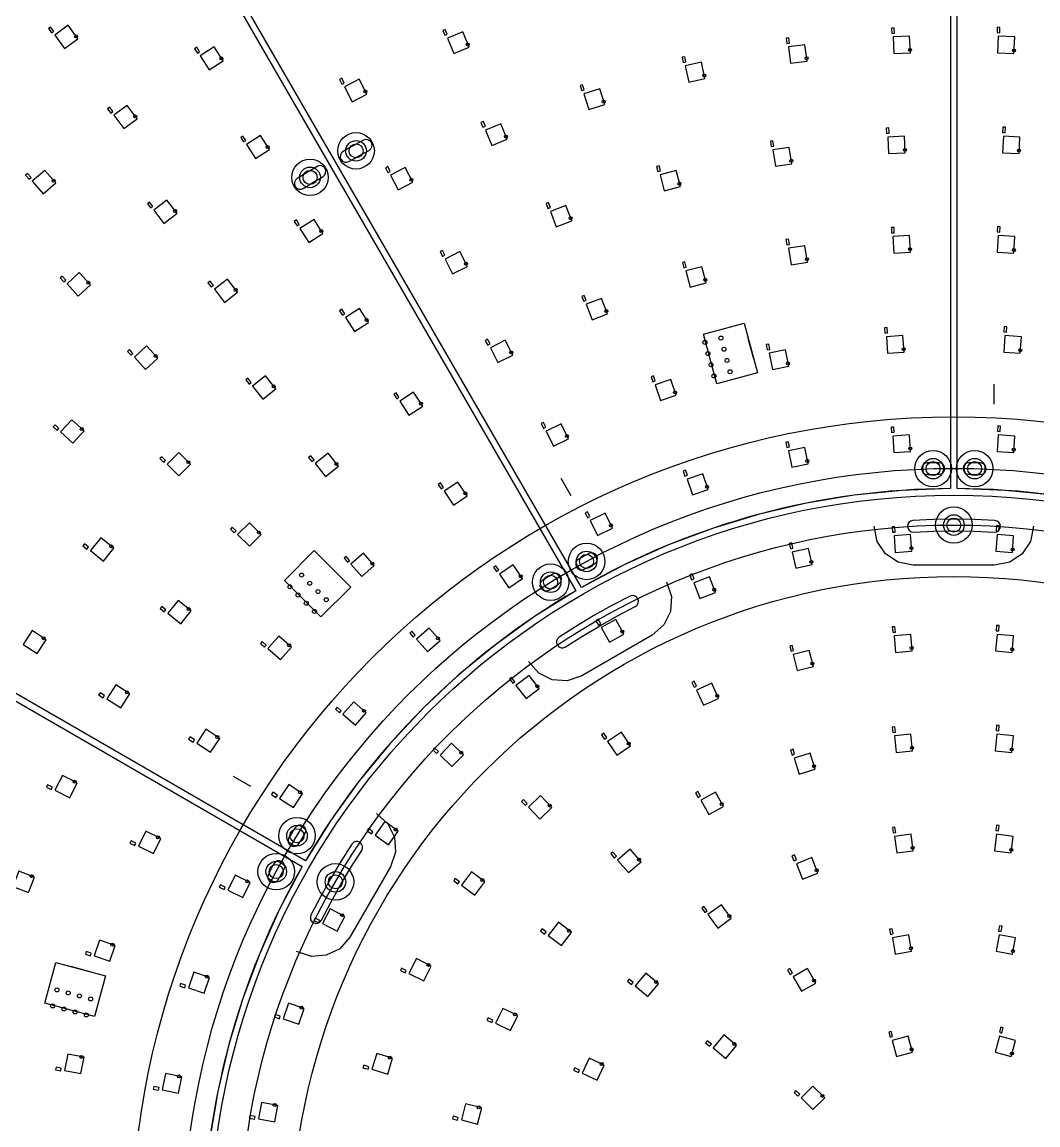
# Model space of a CAD drawing. Header units: millimetres. Extents: x -854 to 854, y -854 to 854.
# Drawn here: x -280.6 to 25.3, y 34.3 to 366.5 of the extents above; entities that cross this region are included whole.
import ezdxf

# ---------------------------------------------------------------- set-up
doc = ezdxf.new("R2010")
doc.units = ezdxf.units.MM
for name, color, linetype in [('CAP', 30, 'Continuous'), ('LED', 7, 'Continuous'), ('LED-GND', 7, 'Continuous'), ('MOUNT', 1, 'Continuous'), ('MOUNT-SYSTEM', 4, 'Continuous'), ('OUTLINE', 2, 'Continuous'), ('WAGO', 3, 'Continuous')]:
    doc.layers.add(name, color=color, linetype=linetype)

msp = doc.modelspace()

# ---------------------------------------------------------------- linework, layer by layer
at = {"layer": 'CAP'}
for points in [[(-271.01, 363.75), (-271.96, 365.04), (-272.6, 364.56), (-271.65, 363.27), (-271.01, 363.75)], [(-152.52, 362.85), (-153.13, 364.33), (-153.87, 364.03), (-153.26, 362.55), (-152.52, 362.85)], [(-17.91, 363.16), (-17.98, 364.76), (-18.78, 364.73), (-18.71, 363.13), (-17.91, 363.16)], [(13.81, 363.34), (13.88, 364.94), (13.08, 364.98), (13.01, 363.38), (13.81, 363.34)], [(-227.1, 357.58), (-227.96, 358.94), (-228.63, 358.51), (-227.78, 357.16), (-227.1, 357.58)], [(-49.49, 360.22), (-49.7, 361.81), (-50.49, 361.7), (-50.28, 360.12), (-49.49, 360.22)], [(-80.7, 354.54), (-81.05, 356.1), (-81.83, 355.93), (-81.48, 354.36), (-80.7, 354.54)], [(-183.56, 348.18), (-184.3, 349.6), (-185.01, 349.23), (-184.27, 347.81), (-183.56, 348.18)], [(-111.29, 346.16), (-111.77, 347.68), (-112.54, 347.44), (-112.05, 345.91), (-111.29, 346.16)], [(-253.19, 339.61), (-254.14, 340.9), (-254.79, 340.42), (-253.84, 339.14), (-253.19, 339.61)], [(-141.04, 335.14), (-141.65, 336.62), (-142.39, 336.31), (-141.78, 334.83), (-141.04, 335.14)], [(-19.51, 333.04), (-19.59, 334.63), (-20.39, 334.59), (-20.31, 332.99), (-19.51, 333.04)], [(15.41, 333.25), (15.5, 334.85), (14.7, 334.89), (14.61, 333.29), (15.41, 333.25)], [(-213.21, 330.86), (-214.07, 332.21), (-214.74, 331.78), (-213.88, 330.43), (-213.21, 330.86)], [(-54.21, 329.17), (-54.46, 330.75), (-55.25, 330.63), (-55, 329.05), (-54.21, 329.17)], [(-169.71, 321.57), (-170.45, 322.99), (-171.16, 322.62), (-170.42, 321.2), (-169.71, 321.57)], [(-88.32, 321.7), (-88.74, 323.25), (-89.51, 323.04), (-89.09, 321.5), (-88.32, 321.7)], [(-277.86, 319.74), (-278.91, 320.95), (-279.51, 320.43), (-278.47, 319.22), (-277.86, 319.74)], [(-241.23, 311.02), (-242.21, 312.29), (-242.84, 311.8), (-241.87, 310.53), (-241.23, 311.02)], [(-121.47, 310.71), (-122.04, 312.2), (-122.79, 311.91), (-122.21, 310.42), (-121.47, 310.71)], [(-197.09, 305.56), (-197.95, 306.91), (-198.63, 306.48), (-197.77, 305.13), (-197.09, 305.56)], [(-17.94, 303.08), (-18.02, 304.67), (-18.82, 304.63), (-18.74, 303.03), (-17.94, 303.08)], [(13.84, 303.29), (13.93, 304.89), (13.13, 304.93), (13.04, 303.33), (13.84, 303.29)], [(-49.52, 299.54), (-49.77, 301.12), (-50.56, 301), (-50.31, 299.42), (-49.52, 299.54)], [(-153.28, 296.31), (-154, 297.73), (-154.72, 297.37), (-153.99, 295.95), (-153.28, 296.31)], [(-80.56, 292.72), (-80.97, 294.27), (-81.74, 294.06), (-81.33, 292.52), (-80.56, 292.72)], [(-267.42, 288.81), (-268.5, 289.99), (-269.09, 289.45), (-268.01, 288.27), (-267.42, 288.81)], [(-222.97, 287.22), (-223.95, 288.48), (-224.58, 288), (-223.61, 286.73), (-222.97, 287.22)], [(-110.71, 282.7), (-111.29, 284.19), (-112.03, 283.91), (-111.46, 282.41), (-110.71, 282.7)], [(-183.41, 278.66), (-184.28, 280.01), (-184.95, 279.57), (-184.08, 278.23), (-183.41, 278.66)], [(-19.94, 272.88), (-20.04, 274.48), (-20.84, 274.42), (-20.74, 272.83), (-19.94, 272.88)], [(15.85, 273.15), (15.95, 274.74), (15.16, 274.8), (15.05, 273.2), (15.85, 273.15)], [(-139.66, 269.58), (-140.38, 271), (-141.1, 270.64), (-140.37, 269.22), (-139.66, 269.58)], [(-55.39, 267.94), (-55.7, 269.51), (-56.48, 269.36), (-56.17, 267.79), (-55.39, 267.94)], [(-247.16, 266.69), (-248.24, 267.87), (-248.83, 267.33), (-247.75, 266.15), (-247.16, 266.69)], [(-211.53, 257.97), (-212.54, 259.21), (-213.16, 258.71), (-212.16, 257.46), (-211.53, 257.97)], [(-89.89, 258.42), (-90.4, 259.94), (-91.16, 259.68), (-90.64, 258.16), (-89.89, 258.42)], [(-167.07, 253.5), (-167.94, 254.85), (-168.61, 254.41), (-167.74, 253.07), (-167.07, 253.5)], [(-122.85, 244.48), (-123.56, 245.91), (-124.27, 245.56), (-123.57, 244.12), (-122.85, 244.48)], [(-269.46, 244.13), (-270.64, 245.21), (-271.18, 244.62), (-270, 243.54), (-269.46, 244.13)], [(-17.98, 242.94), (-18.08, 244.54), (-18.88, 244.49), (-18.78, 242.89), (-17.98, 242.94)], [(13.89, 243.21), (13.99, 244.81), (13.19, 244.86), (13.09, 243.26), (13.89, 243.21)], [(-49.53, 238.52), (-49.85, 240.09), (-50.63, 239.93), (-50.32, 238.36), (-49.53, 238.52)], [(-237.34, 234.44), (-238.47, 235.57), (-239.04, 235.01), (-237.91, 233.88), (-237.34, 234.44)], [(-192.65, 234.65), (-193.66, 235.89), (-194.28, 235.39), (-193.28, 234.15), (-192.65, 234.65)], [(-80.24, 230.01), (-80.76, 231.53), (-81.52, 231.27), (-81, 229.76), (-80.24, 230.01)], [(-153.71, 226.35), (-154.6, 227.68), (-155.26, 227.24), (-154.37, 225.91), (-153.71, 226.35)], [(-109.58, 217.57), (-110.29, 219.01), (-111.01, 218.65), (-110.3, 217.22), (-109.58, 217.57)], [(-216.13, 213.23), (-217.26, 214.36), (-217.82, 213.79), (-216.69, 212.66), (-216.13, 213.23)], [(-17.64, 212.88), (-17.75, 214.48), (-18.55, 214.42), (-18.43, 212.82), (-17.64, 212.88)], [(13.55, 213.18), (13.66, 214.78), (12.87, 214.83), (12.75, 213.24), (13.55, 213.18)], [(-260.55, 208.35), (-261.79, 209.36), (-262.29, 208.73), (-261.05, 207.73), (-260.55, 208.35)], [(-48.44, 208.04), (-48.79, 209.61), (-49.57, 209.43), (-49.22, 207.87), (-48.44, 208.04)], [(-181.94, 204.35), (-182.99, 205.55), (-183.59, 205.03), (-182.54, 203.82), (-181.94, 204.35)], [(-137.04, 201.41), (-137.93, 202.74), (-138.6, 202.29), (-137.71, 200.96), (-137.04, 201.41)], [(-78.22, 198.77), (-78.79, 200.27), (-79.54, 199.98), (-78.97, 198.49), (-78.22, 198.77)], [(-237.23, 189.47), (-238.48, 190.48), (-238.98, 189.85), (-237.74, 188.85), (-237.23, 189.47)], [(-106.33, 185.27), (-107.11, 186.66), (-107.81, 186.27), (-107.02, 184.87), (-106.33, 185.27)], [(-162.16, 181.8), (-163.21, 183), (-163.81, 182.47), (-162.76, 181.27), (-162.16, 181.8)], [(-17.61, 182.76), (-17.75, 184.36), (-18.55, 184.29), (-18.41, 182.7), (-17.61, 182.76)], [(13.53, 183.11), (13.66, 184.71), (12.87, 184.77), (12.73, 183.18), (13.53, 183.11)], [(-207.06, 178.86), (-208.26, 179.91), (-208.79, 179.31), (-207.58, 178.25), (-207.06, 178.86)], [(-48.25, 177.16), (-48.65, 178.71), (-49.42, 178.51), (-49.02, 176.96), (-48.25, 177.16)], [(-132.17, 167.81), (-133.15, 169.08), (-133.78, 168.59), (-132.8, 167.32), (-132.17, 167.81)], [(-77.49, 166.46), (-78.15, 167.92), (-78.88, 167.59), (-78.22, 166.13), (-77.49, 166.46)], [(-255.74, 163.63), (-257.08, 164.5), (-257.51, 163.83), (-256.17, 162.96), (-255.74, 163.63)], [(-184.5, 159.08), (-185.7, 160.13), (-186.23, 159.53), (-185.03, 158.47), (-184.5, 159.08)], [(-17.58, 152.6), (-17.74, 154.2), (-18.54, 154.12), (-18.37, 152.52), (-17.58, 152.6)], [(13.5, 153.02), (13.66, 154.61), (12.87, 154.69), (12.7, 153.1), (13.5, 153.02)], [(-228.63, 150.3), (-229.96, 151.19), (-230.4, 150.52), (-229.07, 149.63), (-228.63, 150.3)], [(-104.51, 150.97), (-105.41, 152.29), (-106.07, 151.84), (-105.17, 150.52), (-104.51, 150.97)], [(-155.19, 146.78), (-156.35, 147.89), (-156.9, 147.31), (-155.75, 146.2), (-155.19, 146.78)], [(-47.94, 145.94), (-48.42, 147.47), (-49.18, 147.23), (-48.7, 145.7), (-47.94, 145.94)], [(-271.44, 136.01), (-272.87, 136.73), (-273.23, 136.02), (-271.8, 135.29), (-271.44, 136.01)], [(-203.68, 133.63), (-205.02, 134.52), (-205.46, 133.86), (-204.13, 132.97), (-203.68, 133.63)], [(-76.33, 133.3), (-77.11, 134.7), (-77.81, 134.32), (-77.03, 132.92), (-76.33, 133.3)], [(-128.52, 131.13), (-129.63, 132.29), (-130.2, 131.73), (-129.1, 130.58), (-128.52, 131.13)], [(-174.91, 122.62), (-176.21, 123.55), (-176.68, 122.9), (-175.38, 121.97), (-174.91, 122.62)], [(-17.52, 122.37), (-17.73, 123.96), (-18.52, 123.86), (-18.32, 122.27), (-17.52, 122.37)], [(13.46, 122.88), (13.66, 124.47), (12.86, 124.57), (12.66, 122.98), (13.46, 122.88)], [(-246.29, 119.17), (-247.73, 119.88), (-248.08, 119.16), (-246.64, 118.45), (-246.29, 119.17)], [(-101.61, 115.21), (-102.65, 116.42), (-103.26, 115.9), (-102.21, 114.69), (-101.61, 115.21)], [(-47.41, 114.17), (-48, 115.65), (-48.74, 115.36), (-48.15, 113.87), (-47.41, 114.17)], [(-219.38, 105.9), (-220.82, 106.61), (-221.17, 105.89), (-219.74, 105.19), (-219.38, 105.9)], [(-148.83, 107.53), (-150.12, 108.48), (-150.59, 107.83), (-149.31, 106.88), (-148.83, 107.53)], [(-74.31, 98.79), (-75.25, 100.08), (-75.9, 99.61), (-74.96, 98.32), (-74.31, 98.79)], [(-190.9, 95.84), (-192.32, 96.58), (-192.69, 95.86), (-191.27, 95.13), (-190.9, 95.84)], [(-122.72, 92.4), (-123.98, 93.38), (-124.47, 92.75), (-123.21, 91.77), (-122.72, 92.4)], [(-18.27, 91.82), (-18.55, 93.4), (-19.34, 93.26), (-19.06, 91.68), (-18.27, 91.82)], [(14.23, 92.53), (14.51, 94.11), (13.72, 94.25), (13.45, 92.67), (14.23, 92.53)], [(-259.74, 86), (-261.25, 86.52), (-261.51, 85.76), (-260, 85.25), (-259.74, 86)], [(-164.86, 80.83), (-166.29, 81.55), (-166.65, 80.83), (-165.22, 80.11), (-164.86, 80.83)], [(-48.58, 80.03), (-49.38, 81.42), (-50.07, 81.02), (-49.27, 79.63), (-48.58, 80.03)], [(-231.33, 76.36), (-232.85, 76.88), (-233.1, 76.12), (-231.59, 75.6), (-231.33, 76.36)], [(-96.54, 77.21), (-97.77, 78.23), (-98.28, 77.61), (-97.05, 76.59), (-96.54, 77.21)], [(-202.82, 67.03), (-204.34, 67.54), (-204.59, 66.79), (-203.08, 66.27), (-202.82, 67.03)], [(-138.81, 65.8), (-140.24, 66.51), (-140.59, 65.79), (-139.16, 65.09), (-138.81, 65.8)], [(14.48, 61.96), (14.89, 63.51), (14.12, 63.72), (13.71, 62.17), (14.48, 61.96)], [(-18.44, 60.9), (-18.86, 62.45), (-19.63, 62.24), (-19.21, 60.7), (-18.44, 60.9)], [(-73.02, 58.59), (-74.25, 59.62), (-74.76, 59.01), (-73.53, 57.98), (-73.02, 58.59)], [(-268.74, 51.37), (-270.31, 51.68), (-270.47, 50.89), (-268.9, 50.58), (-268.74, 51.37)], [(-176.15, 51.8), (-177.68, 52.27), (-177.92, 51.51), (-176.39, 51.04), (-176.15, 51.8)], [(-112.71, 50.77), (-114.16, 51.45), (-114.5, 50.73), (-113.05, 50.05), (-112.71, 50.77)], [(-239.32, 45.51), (-240.89, 45.83), (-241.04, 45.04), (-239.48, 44.73), (-239.32, 45.51)], [(-46.42, 43.52), (-47.55, 44.65), (-48.12, 44.09), (-46.99, 42.96), (-46.42, 43.52)], [(-210.42, 36.78), (-211.99, 37.07), (-212.14, 36.29), (-210.56, 35.99), (-210.42, 36.78)], [(-149.21, 36.52), (-150.76, 36.92), (-150.96, 36.14), (-149.41, 35.74), (-149.21, 36.52)]]:
    msp.add_lwpolyline(points, dxfattribs=at)
at = {"layer": 'LED'}
for points in [[(-267.75, 358.57), (-263.72, 361.54), (-266.69, 365.57), (-270.72, 362.6), (-267.75, 358.57)], [(-150.6, 357.05), (-145.98, 358.96), (-147.89, 363.58), (-152.51, 361.67), (-150.6, 357.05)], [(-18.09, 357.05), (-13.1, 357.27), (-13.31, 362.26), (-18.31, 362.05), (-18.09, 357.05)], [(13.1, 357.27), (18.09, 357.05), (18.31, 362.05), (13.31, 362.26), (13.1, 357.27)], [(-224.24, 352.18), (-220.01, 354.84), (-222.67, 359.07), (-226.9, 356.41), (-224.24, 352.18)], [(-49.14, 354.12), (-44.18, 354.77), (-44.84, 359.73), (-49.79, 359.07), (-49.14, 354.12)], [(-79.82, 348.48), (-74.94, 349.57), (-76.02, 354.45), (-80.9, 353.37), (-79.82, 348.48)], [(-181.15, 342.56), (-176.71, 344.87), (-179.02, 349.31), (-183.45, 347), (-181.15, 342.56)], [(-109.89, 340.2), (-105.12, 341.71), (-106.62, 346.47), (-111.39, 344.97), (-109.89, 340.2)], [(-249.93, 334.44), (-245.91, 337.4), (-248.88, 341.43), (-252.9, 338.46), (-249.93, 334.44)], [(-139.12, 329.33), (-134.5, 331.24), (-136.41, 335.86), (-141.03, 333.95), (-139.12, 329.33)], [(-210.31, 325.47), (-206.1, 328.16), (-208.78, 332.37), (-213, 329.69), (-210.31, 325.47)], [(-19.64, 326.92), (-14.64, 327.18), (-14.91, 332.18), (-19.9, 331.91), (-19.64, 326.92)], [(14.64, 327.18), (19.64, 326.92), (19.9, 331.91), (14.91, 332.18), (14.64, 327.18)], [(-53.7, 323.08), (-48.76, 323.86), (-49.55, 328.8), (-54.48, 328.02), (-53.7, 323.08)], [(-167.29, 315.95), (-162.86, 318.26), (-165.17, 322.7), (-169.6, 320.39), (-167.29, 315.95)], [(-274.22, 314.82), (-270.44, 318.08), (-273.7, 321.87), (-277.49, 318.61), (-274.22, 314.82)], [(-87.18, 315.69), (-82.35, 316.99), (-83.64, 321.82), (-88.47, 320.52), (-87.18, 315.69)], [(-237.88, 305.9), (-233.91, 308.95), (-236.96, 312.91), (-240.92, 309.87), (-237.88, 305.9)], [(-119.7, 304.85), (-115.03, 306.64), (-116.82, 311.31), (-121.49, 309.52), (-119.7, 304.85)], [(-194.19, 300.17), (-189.98, 302.86), (-192.66, 307.07), (-196.88, 304.39), (-194.19, 300.17)], [(-49.01, 293.45), (-44.07, 294.23), (-44.85, 299.17), (-49.79, 298.38), (-49.01, 293.45)], [(-18.07, 296.96), (-13.07, 297.22), (-13.34, 302.22), (-18.33, 301.95), (-18.07, 296.96)], [(13.07, 297.22), (18.07, 296.96), (18.33, 301.95), (13.34, 302.22), (13.07, 297.22)], [(-150.91, 290.67), (-146.45, 292.94), (-148.72, 297.39), (-153.18, 295.12), (-150.91, 290.67)], [(-79.41, 286.72), (-74.58, 288.01), (-75.88, 292.84), (-80.71, 291.55), (-79.41, 286.72)], [(-263.63, 284.01), (-259.95, 287.38), (-263.33, 291.07), (-267.01, 287.69), (-263.63, 284.01)], [(-219.62, 282.1), (-215.65, 285.15), (-218.69, 289.11), (-222.66, 286.07), (-219.62, 282.1)], [(-108.95, 276.84), (-104.28, 278.64), (-106.07, 283.3), (-110.74, 281.51), (-108.95, 276.84)], [(-180.47, 273.3), (-176.27, 276.03), (-179, 280.22), (-183.19, 277.5), (-180.47, 273.3)], [(-137.29, 263.94), (-132.83, 266.21), (-135.1, 270.66), (-139.56, 268.39), (-137.29, 263.94)], [(-19.99, 266.76), (-15, 267.09), (-15.33, 272.08), (-20.32, 271.75), (-19.99, 266.76)], [(15, 267.09), (19.99, 266.76), (20.32, 271.75), (15.33, 272.08), (15, 267.09)], [(-243.37, 261.89), (-239.68, 265.27), (-243.06, 268.95), (-246.74, 265.57), (-243.37, 261.89)], [(-54.64, 261.87), (-49.73, 262.85), (-50.71, 267.75), (-55.61, 266.78), (-54.64, 261.87)], [(-208.05, 252.94), (-204.16, 256.09), (-207.31, 259.97), (-211.19, 256.83), (-208.05, 252.94)], [(-88.35, 252.5), (-83.62, 254.11), (-85.22, 258.84), (-89.96, 257.23), (-88.35, 252.5)], [(-164.13, 248.14), (-159.93, 250.87), (-162.66, 255.06), (-166.85, 252.34), (-164.13, 248.14)], [(-265.27, 239.68), (-261.89, 243.37), (-265.57, 246.74), (-268.95, 243.06), (-265.27, 239.68)], [(-120.55, 238.81), (-116.07, 241.02), (-118.28, 245.5), (-122.77, 243.29), (-120.55, 238.81)], [(-18.03, 236.83), (-13.04, 237.16), (-13.37, 242.14), (-18.35, 241.82), (-18.03, 236.83)], [(13.04, 237.16), (18.03, 236.83), (18.35, 241.82), (13.37, 242.14), (13.04, 237.16)], [(-233.35, 229.81), (-229.81, 233.35), (-233.35, 236.88), (-236.88, 233.35), (-233.35, 229.81)], [(-189.17, 229.63), (-185.28, 232.77), (-188.43, 236.66), (-192.31, 233.51), (-189.17, 229.63)], [(-48.79, 232.45), (-43.88, 233.42), (-44.86, 238.33), (-49.76, 237.35), (-48.79, 232.45)], [(-78.71, 224.09), (-73.97, 225.7), (-75.58, 230.43), (-80.32, 228.83), (-78.71, 224.09)], [(-150.69, 221.03), (-146.54, 223.81), (-149.31, 227.96), (-153.47, 225.19), (-150.69, 221.03)], [(-107.29, 211.9), (-102.8, 214.11), (-105.01, 218.6), (-109.5, 216.39), (-107.29, 211.9)], [(-212.13, 208.6), (-208.6, 212.13), (-212.13, 215.67), (-215.67, 212.13), (-212.13, 208.6)], [(-256.09, 204.16), (-252.94, 208.05), (-256.83, 211.19), (-259.97, 207.31), (-256.09, 204.16)], [(-17.64, 206.76), (-12.65, 207.13), (-13.02, 212.12), (-18, 211.75), (-17.64, 206.76)], [(12.65, 207.13), (17.64, 206.76), (18, 211.75), (13.02, 212.12), (12.65, 207.13)], [(-178.25, 199.47), (-174.5, 202.77), (-177.79, 206.52), (-181.55, 203.23), (-178.25, 199.47)], [(-47.56, 201.99), (-42.68, 203.08), (-43.76, 207.96), (-48.64, 206.87), (-47.56, 201.99)], [(-134.03, 196.09), (-129.87, 198.86), (-132.65, 203.02), (-136.8, 200.24), (-134.03, 196.09)], [(-76.46, 192.92), (-71.79, 194.7), (-73.58, 199.37), (-78.25, 197.59), (-76.46, 192.92)], [(-232.77, 185.28), (-229.63, 189.17), (-233.51, 192.31), (-236.66, 188.43), (-232.77, 185.28)], [(-103.73, 179.73), (-99.37, 182.17), (-101.82, 186.53), (-106.18, 184.09), (-103.73, 179.73)], [(-276.03, 176.27), (-273.3, 180.47), (-277.5, 183.19), (-280.22, 179), (-276.03, 176.27)], [(-158.47, 176.91), (-154.72, 180.21), (-158.01, 183.97), (-161.77, 180.67), (-158.47, 176.91)], [(-202.77, 174.5), (-199.47, 178.25), (-203.23, 181.55), (-206.52, 177.79), (-202.77, 174.5)], [(-17.54, 176.65), (-12.56, 177.07), (-12.99, 182.05), (-17.97, 181.63), (-17.54, 176.65)], [(12.56, 177.07), (17.54, 176.65), (17.97, 181.63), (12.99, 182.05), (12.56, 177.07)], [(-47.15, 171.14), (-42.31, 172.4), (-43.57, 177.24), (-48.41, 175.98), (-47.15, 171.14)], [(-128.8, 162.71), (-124.84, 165.76), (-127.9, 169.72), (-131.85, 166.67), (-128.8, 162.71)], [(-250.87, 159.93), (-248.14, 164.13), (-252.34, 166.85), (-255.06, 162.66), (-250.87, 159.93)], [(-75.39, 160.71), (-70.83, 162.77), (-72.89, 167.33), (-77.45, 165.27), (-75.39, 160.71)], [(-180.21, 154.72), (-176.91, 158.47), (-180.67, 161.77), (-183.97, 158.01), (-180.21, 154.72)], [(-223.81, 146.54), (-221.03, 150.69), (-225.19, 153.47), (-227.96, 149.31), (-223.81, 146.54)], [(-101.47, 145.66), (-97.32, 148.46), (-100.12, 152.6), (-104.27, 149.8), (-101.47, 145.66)], [(-17.41, 146.49), (-12.44, 147), (-12.94, 151.97), (-17.92, 151.46), (-17.41, 146.49)], [(12.44, 147), (17.41, 146.49), (17.92, 151.46), (12.94, 151.97), (12.44, 147)], [(-151.12, 142.22), (-147.64, 145.82), (-151.24, 149.29), (-154.71, 145.69), (-151.12, 142.22)], [(-46.54, 139.99), (-41.77, 141.48), (-43.27, 146.25), (-48.04, 144.76), (-46.54, 139.99)], [(-266.21, 132.83), (-263.94, 137.29), (-268.39, 139.56), (-270.66, 135.1), (-266.21, 132.83)], [(-198.86, 129.87), (-196.09, 134.03), (-200.24, 136.8), (-203.02, 132.65), (-198.86, 129.87)], [(-124.62, 126.42), (-121.01, 129.88), (-124.47, 133.49), (-128.08, 130.03), (-124.62, 126.42)], [(-73.77, 127.75), (-69.4, 130.18), (-71.82, 134.55), (-76.19, 132.12), (-73.77, 127.75)], [(-170.21, 118.7), (-167.3, 122.77), (-171.37, 125.68), (-174.28, 121.61), (-170.21, 118.7)], [(-241.02, 116.07), (-238.81, 120.55), (-243.29, 122.77), (-245.5, 118.28), (-241.02, 116.07)], [(-17.21, 116.26), (-12.25, 116.89), (-12.87, 121.85), (-17.83, 121.22), (-17.21, 116.26)], [(12.25, 116.89), (17.21, 116.26), (17.83, 121.22), (12.87, 121.85), (12.25, 116.89)], [(-97.97, 110.29), (-94.18, 113.55), (-97.44, 117.34), (-101.23, 114.08), (-97.97, 110.29)], [(-45.58, 108.33), (-40.93, 110.17), (-42.77, 114.82), (-47.42, 112.98), (-45.58, 108.33)], [(-278.64, 104.28), (-276.84, 108.95), (-281.51, 110.74), (-283.3, 106.07), (-278.64, 104.28)], [(-144.2, 103.54), (-141.22, 107.56), (-145.24, 110.53), (-148.22, 106.51), (-144.2, 103.54)], [(-214.11, 102.8), (-211.9, 107.29), (-216.39, 109.5), (-218.6, 105.01), (-214.11, 102.8)], [(-71.09, 93.59), (-67.04, 96.53), (-69.98, 100.57), (-74.03, 97.64), (-71.09, 93.59)], [(-185.68, 92.65), (-183.4, 97.1), (-187.84, 99.39), (-190.13, 94.94), (-185.68, 92.65)], [(-118.17, 88.31), (-115.11, 92.26), (-119.06, 95.32), (-122.12, 91.37), (-118.17, 88.31)], [(-254.11, 83.62), (-252.5, 88.35), (-257.23, 89.96), (-258.84, 85.22), (-254.11, 83.62)], [(-17.66, 85.74), (-12.73, 86.6), (-13.6, 91.53), (-18.52, 90.66), (-17.66, 85.74)], [(12.73, 86.6), (17.66, 85.74), (18.52, 90.66), (13.6, 91.53), (12.73, 86.6)], [(-159.62, 77.68), (-157.37, 82.14), (-161.83, 84.39), (-164.08, 79.93), (-159.62, 77.68)], [(-225.7, 73.97), (-224.09, 78.71), (-228.83, 80.32), (-230.43, 75.58), (-225.7, 73.97)], [(-92.13, 72.97), (-88.94, 76.82), (-92.79, 80.01), (-95.98, 76.16), (-92.13, 72.97)], [(-45.92, 74.53), (-41.58, 77.03), (-44.08, 81.36), (-48.42, 78.86), (-45.92, 74.53)], [(-197.19, 64.63), (-195.58, 69.36), (-200.31, 70.98), (-201.93, 66.25), (-197.19, 64.63)], [(-133.53, 62.71), (-131.33, 67.2), (-135.81, 69.4), (-138.02, 64.92), (-133.53, 62.71)], [(-68.64, 54.33), (-65.42, 58.16), (-69.25, 61.37), (-72.47, 57.54), (-68.64, 54.33)], [(-17.3, 54.89), (-12.47, 56.19), (-13.76, 61.02), (-18.59, 59.72), (-17.3, 54.89)], [(12.47, 56.19), (17.3, 54.89), (18.59, 59.72), (13.76, 61.02), (12.47, 56.19)], [(-262.85, 49.73), (-261.87, 54.64), (-266.78, 55.61), (-267.75, 50.71), (-262.85, 49.73)], [(-170.45, 49.59), (-168.99, 54.37), (-173.77, 55.83), (-175.23, 51.05), (-170.45, 49.59)], [(-107.38, 47.77), (-105.25, 52.29), (-109.78, 54.42), (-111.91, 49.9), (-107.38, 47.77)], [(-233.42, 43.88), (-232.45, 48.79), (-237.35, 49.76), (-238.33, 44.86), (-233.42, 43.88)], [(-42.43, 38.89), (-38.89, 42.43), (-42.43, 45.96), (-45.96, 42.43), (-42.43, 38.89)], [(-204.5, 35.23), (-203.59, 40.15), (-208.51, 41.06), (-209.42, 36.14), (-204.5, 35.23)], [(-143.42, 34.55), (-142.16, 39.39), (-147.01, 40.64), (-148.26, 35.8), (-143.42, 34.55)]]:
    msp.add_lwpolyline(points, dxfattribs=at)
at = {"layer": 'LED-GND'}
for centre in [(-264.3, 362.24), (-146.37, 359.77), (-220.53, 355.57), (-44.35, 355.65), (-13.19, 358.17), (18.08, 357.95), (-75.18, 350.43), (-177.17, 345.65), (-105.44, 342.55), (-246.48, 338.1), (-134.89, 332.06), (-206.62, 328.89), (-14.74, 328.08), (19.63, 327.82), (-48.95, 324.74), (-271.06, 318.73), (-163.32, 319.04), (-82.63, 317.84), (-234.5, 309.63), (-115.4, 307.47), (-190.5, 303.59), (-13.17, 298.12), (18.06, 297.86), (-146.91, 293.72), (-44.26, 295.11), (-74.87, 288.87), (-260.59, 288.01), (-216.24, 285.83), (-104.65, 279.46), (-176.8, 276.75), (-240.33, 265.9), (-133.29, 266.99), (-15.11, 267.99), (20, 267.67), (-49.96, 263.72), (-204.76, 256.76), (-83.95, 254.94), (-160.47, 251.59), (-262.59, 243.94), (-116.51, 241.8), (-13.15, 238.05), (18.04, 237.73), (-230.48, 233.95), (-185.89, 233.44), (-44.11, 234.3), (-74.31, 226.54), (-147.08, 224.53), (-209.27, 212.73), (-103.24, 214.9), (-253.67, 208.57), (-12.77, 208.02), (17.66, 207.67), (-175.13, 203.41), (-42.92, 203.95), (-130.41, 199.58), (-72.16, 195.52), (-230.36, 189.69), (-99.86, 182.93), (-274.09, 180.91), (-155.35, 180.85), (-200.18, 178.81), (-12.69, 177.97), (17.57, 177.55), (-42.58, 173.26), (-125.43, 166.45), (-248.92, 164.58), (-71.25, 163.57), (-177.62, 159.03), (-221.81, 151.15), (-97.87, 149.18), (-148.33, 146.41), (-12.58, 147.89), (17.45, 147.39), (-42.09, 142.33), (-264.76, 137.65), (-196.86, 134.49), (-121.67, 130.49), (-69.88, 130.94), (-168.06, 123.25), (-239.64, 120.91), (-12.41, 117.77), (17.27, 117.16), (-94.8, 114.2), (-277.7, 109.22), (-41.31, 110.99), (-212.73, 107.64), (-141.98, 108.05), (-184.22, 97.47), (-67.61, 97.23), (-115.85, 92.77), (-253.37, 88.59), (-12.94, 87.48), (17.76, 86.63), (-158.2, 82.5), (-224.96, 78.95), (-89.67, 77.36), (-42.08, 77.78), (-196.45, 69.61), (-132.16, 67.55), (-66.14, 58.7), (-12.75, 57.04), (-262.76, 54.77), (-169.86, 54.58), (17.48, 55.78), (-106.09, 52.63), (-233.34, 48.91), (-39.56, 43.03), (-204.49, 40.26), (-143.05, 39.57)]:
    msp.add_circle(centre, 0.45, dxfattribs=at)
at = {"layer": 'MOUNT'}
for centre, radius in [((-179.99, 327.75), 5.5), ((-179.99, 327.75), 3.1), ((-179.99, 327.75), 2.11), ((-193.85, 319.75), 5.5), ((-193.85, 319.75), 3.1), ((-193.85, 319.75), 2.11), ((-6.25, 232), 5.5), ((6.25, 232), 5.5), ((-6.25, 232), 3.1), ((-6.25, 232), 2.11), ((6.25, 232), 3.1), ((6.25, 232), 2.11), ((0, 215), 5.5), ((0, 215), 3.1), ((0, 215), 2.11), ((-110.59, 204.04), 5.5), ((-110.59, 204.04), 3.1), ((-110.59, 204.04), 2.11), ((-121.41, 197.79), 5.5), ((-121.41, 197.79), 3.1), ((-121.41, 197.79), 2.11), ((-197.79, 121.41), 5.5), ((-197.79, 121.41), 3.1), ((-197.79, 121.41), 2.11), ((-204.04, 110.59), 5.5), ((-204.04, 110.59), 3.1), ((-186.2, 107.5), 5.5), ((-204.04, 110.59), 2.11), ((-186.2, 107.5), 3.1), ((-186.2, 107.5), 2.11)]:
    msp.add_circle(centre, radius, dxfattribs=at)
at = {"layer": 'MOUNT-SYSTEM'}
for p, q in [((-1, 674), (-1, 226)), ((1, 226), (1, 674)), ((-337.86, 583.2), (-113.86, 195.22)), ((-112.13, 196.22), (-336.13, 584.2)), ((-584.2, 336.14), (-196.22, 112.13)), ((-195.22, 113.87), (-583.2, 337.87)), ((12.1, 251.46), (12.1, 257.46)), ((-115.24, 223.82), (-118.24, 229.01)), ((12.25, 202.9), (-12.24, 202.9)), ((-90.84, 181.84), (-112.05, 169.6)), ((-211.71, 136.21), (-216.91, 139.21)), ((-169.59, 112.06), (-181.83, 90.85))]:
    msp.add_line(p, q, dxfattribs=at)
for points in [[(-177.74, 330.97), (-179.29, 330.13), (-180.83, 329.29), (-182.37, 328.44), (-183.9, 327.58)], [(-176.08, 327.89), (-175.55, 328.33), (-175.24, 328.92), (-175.17, 329.59), (-175.37, 330.25), (-175.81, 330.79), (-176.41, 331.1), (-177.08, 331.17), (-177.74, 330.97), (-177.74, 330.97), (-177.74, 330.97), (-177.74, 330.97), (-177.74, 330.97)], [(-183.9, 327.58), (-184.43, 327.13), (-184.73, 326.53), (-184.79, 325.86), (-184.57, 325.2), (-184.12, 324.67), (-183.52, 324.37), (-182.85, 324.32), (-182.19, 324.53)], [(-182.19, 324.53), (-180.67, 325.38), (-179.15, 326.22), (-177.62, 327.06), (-176.08, 327.89)], [(-191.74, 323.06), (-193.25, 322.16), (-194.75, 321.25), (-196.25, 320.34), (-197.75, 319.42)], [(-189.95, 320.05), (-189.43, 320.52), (-189.15, 321.12), (-189.11, 321.79), (-189.34, 322.45), (-189.8, 322.97), (-190.41, 323.25), (-191.08, 323.29), (-191.74, 323.06), (-191.74, 323.06), (-191.74, 323.06), (-191.74, 323.06), (-191.74, 323.06)], [(-197.75, 319.42), (-198.26, 318.94), (-198.53, 318.33), (-198.56, 317.66), (-198.32, 317.01), (-197.84, 316.5), (-197.23, 316.22), (-196.56, 316.2), (-195.91, 316.44)], [(-195.91, 316.44), (-194.42, 317.35), (-192.94, 318.26), (-191.45, 319.16), (-189.95, 320.05)], [(-8.06, 233.7), (-8.73, 233.54), (-9.27, 233.14), (-9.63, 232.57), (-9.74, 231.89), (-9.58, 231.21), (-9.19, 230.67), (-8.62, 230.31), (-7.93, 230.2)], [(-8.06, 233.7), (-8.73, 233.54), (-9.27, 233.14), (-9.63, 232.57), (-9.74, 231.89), (-9.58, 231.21), (-9.19, 230.67), (-8.62, 230.31), (-7.93, 230.2)], [(-8.06, 233.7), (-8.73, 233.54), (-9.27, 233.14), (-9.63, 232.57), (-9.74, 231.89), (-9.58, 231.21), (-9.19, 230.67), (-8.62, 230.31), (-7.93, 230.2)], [(-8.06, 233.7), (-8.73, 233.54), (-9.27, 233.14), (-9.63, 232.57), (-9.74, 231.89), (-9.58, 231.21), (-9.19, 230.67), (-8.62, 230.31), (-7.93, 230.2)], [(-4.53, 233.79), (-5.41, 233.77), (-6.29, 233.75), (-7.17, 233.73), (-8.06, 233.7)], [(-4.53, 233.79), (-5.41, 233.77), (-6.29, 233.75), (-7.17, 233.73), (-8.06, 233.7)], [(-4.53, 233.79), (-5.41, 233.77), (-6.29, 233.75), (-7.17, 233.73), (-8.06, 233.7)], [(-4.53, 233.79), (-5.41, 233.77), (-6.29, 233.75), (-7.17, 233.73), (-8.06, 233.7)], [(-4.46, 230.29), (-3.78, 230.44), (-3.23, 230.83), (-2.87, 231.39), (-2.75, 232.08), (-2.9, 232.75), (-3.28, 233.3), (-3.85, 233.67), (-4.53, 233.79)], [(-4.46, 230.29), (-3.78, 230.44), (-3.23, 230.83), (-2.87, 231.39), (-2.75, 232.08), (-2.9, 232.75), (-3.28, 233.3), (-3.85, 233.67), (-4.53, 233.79)], [(-4.46, 230.29), (-3.78, 230.44), (-3.23, 230.83), (-2.87, 231.39), (-2.75, 232.08), (-2.9, 232.75), (-3.28, 233.3), (-3.85, 233.67), (-4.53, 233.79)], [(-4.46, 230.29), (-3.78, 230.44), (-3.23, 230.83), (-2.87, 231.39), (-2.75, 232.08), (-2.9, 232.75), (-3.28, 233.3), (-3.85, 233.67), (-4.53, 233.79)], [(4.54, 233.79), (3.85, 233.67), (3.29, 233.3), (2.91, 232.75), (2.76, 232.08), (2.88, 231.39), (3.24, 230.83), (3.79, 230.44), (4.47, 230.29)], [(4.54, 233.79), (3.85, 233.67), (3.29, 233.3), (2.91, 232.75), (2.76, 232.08), (2.88, 231.39), (3.24, 230.83), (3.79, 230.44), (4.47, 230.29)], [(4.54, 233.79), (3.85, 233.67), (3.29, 233.3), (2.91, 232.75), (2.76, 232.08), (2.88, 231.39), (3.24, 230.83), (3.79, 230.44), (4.47, 230.29)], [(4.54, 233.79), (3.85, 233.67), (3.29, 233.3), (2.91, 232.75), (2.76, 232.08), (2.88, 231.39), (3.24, 230.83), (3.79, 230.44), (4.47, 230.29)], [(8.06, 233.7), (7.18, 233.73), (6.3, 233.75), (5.42, 233.77), (4.54, 233.79)], [(8.06, 233.7), (7.18, 233.73), (6.3, 233.75), (5.42, 233.77), (4.54, 233.79)], [(8.06, 233.7), (7.18, 233.73), (6.3, 233.75), (5.42, 233.77), (4.54, 233.79)], [(8.06, 233.7), (7.18, 233.73), (6.3, 233.75), (5.42, 233.77), (4.54, 233.79)], [(7.94, 230.2), (8.63, 230.31), (9.2, 230.67), (9.59, 231.21), (9.75, 231.89), (9.64, 232.57), (9.28, 233.14), (8.74, 233.54), (8.06, 233.7)], [(7.94, 230.2), (8.63, 230.31), (9.2, 230.67), (9.59, 231.21), (9.75, 231.89), (9.64, 232.57), (9.28, 233.14), (8.74, 233.54), (8.06, 233.7)], [(7.94, 230.2), (8.63, 230.31), (9.2, 230.67), (9.59, 231.21), (9.75, 231.89), (9.64, 232.57), (9.28, 233.14), (8.74, 233.54), (8.06, 233.7)], [(7.94, 230.2), (8.63, 230.31), (9.2, 230.67), (9.59, 231.21), (9.75, 231.89), (9.64, 232.57), (9.28, 233.14), (8.74, 233.54), (8.06, 233.7)], [(-7.93, 230.2), (-7.07, 230.23), (-6.2, 230.25), (-5.33, 230.27), (-4.46, 230.29)], [(-7.93, 230.2), (-7.07, 230.23), (-6.2, 230.25), (-5.33, 230.27), (-4.46, 230.29)], [(-7.93, 230.2), (-7.07, 230.23), (-6.2, 230.25), (-5.33, 230.27), (-4.46, 230.29)], [(-7.93, 230.2), (-7.07, 230.23), (-6.2, 230.25), (-5.33, 230.27), (-4.46, 230.29)], [(4.47, 230.29), (5.34, 230.27), (6.21, 230.25), (7.08, 230.23), (7.94, 230.2)], [(4.47, 230.29), (5.34, 230.27), (6.21, 230.25), (7.08, 230.23), (7.94, 230.2)], [(4.47, 230.29), (5.34, 230.27), (6.21, 230.25), (7.08, 230.23), (7.94, 230.2)], [(4.47, 230.29), (5.34, 230.27), (6.21, 230.25), (7.08, 230.23), (7.94, 230.2)], [(-1, 226), (-15.58, 225.46), (-30.05, 223.99), (-44.37, 221.6), (-58.49, 218.3), (-72.37, 214.1), (-85.96, 209.01), (-99.23, 203.05), (-112.13, 196.22)], [(112.14, 196.22), (99.24, 203.05), (85.97, 209.01), (72.38, 214.1), (58.5, 218.3), (44.38, 221.6), (30.06, 223.99), (15.59, 225.46), (1, 226)], [(-12.34, 216.4), (-13.01, 216.22), (-13.54, 215.82), (-13.89, 215.24), (-13.99, 214.55), (-13.81, 213.88), (-13.4, 213.35), (-12.83, 213), (-12.14, 212.91)], [(-12.34, 216.4), (-13.01, 216.22), (-13.54, 215.82), (-13.89, 215.24), (-13.99, 214.55), (-13.81, 213.88), (-13.4, 213.35), (-12.83, 213), (-12.14, 212.91)], [(-12.34, 216.4), (-13.01, 216.22), (-13.54, 215.82), (-13.89, 215.24), (-13.99, 214.55), (-13.81, 213.88), (-13.4, 213.35), (-12.83, 213), (-12.14, 212.91)], [(12.35, 216.4), (6.18, 216.66), (0, 216.75), (-6.17, 216.66), (-12.34, 216.4)], [(12.35, 216.4), (6.18, 216.66), (0, 216.75), (-6.17, 216.66), (-12.34, 216.4)], [(12.35, 216.4), (6.18, 216.66), (0, 216.75), (-6.17, 216.66), (-12.34, 216.4)], [(12.15, 212.91), (12.84, 213), (13.41, 213.35), (13.82, 213.88), (13.99, 214.55), (13.9, 215.24), (13.55, 215.82), (13.02, 216.22), (12.35, 216.4)], [(12.15, 212.91), (12.84, 213), (13.41, 213.35), (13.82, 213.88), (13.99, 214.55), (13.9, 215.24), (13.55, 215.82), (13.02, 216.22), (12.35, 216.4)], [(12.15, 212.91), (12.84, 213), (13.41, 213.35), (13.82, 213.88), (13.99, 214.55), (13.9, 215.24), (13.55, 215.82), (13.02, 216.22), (12.35, 216.4)], [(-12.24, 202.9), (-16.81, 203.83), (-20.55, 206.34), (-23.07, 210.08), (-23.99, 214.65)], [(-12.14, 212.91), (-6.07, 213.17), (0, 213.25), (6.08, 213.17), (12.15, 212.91)], [(-12.14, 212.91), (-6.07, 213.17), (0, 213.25), (6.08, 213.17), (12.15, 212.91)], [(-12.14, 212.91), (-6.07, 213.17), (0, 213.25), (6.08, 213.17), (12.15, 212.91)], [(24, 214.65), (23.07, 210.08), (20.56, 206.34), (16.82, 203.83), (12.25, 202.9)], [(-109.86, 206.42), (-110.64, 206), (-111.42, 205.58), (-112.19, 205.16), (-112.96, 204.74)], [(-109.86, 206.42), (-110.64, 206), (-111.42, 205.58), (-112.19, 205.16), (-112.96, 204.74)], [(-109.86, 206.42), (-110.64, 206), (-111.42, 205.58), (-112.19, 205.16), (-112.96, 204.74)], [(-108.22, 203.33), (-107.68, 203.77), (-107.37, 204.36), (-107.3, 205.03), (-107.5, 205.69), (-107.94, 206.23), (-108.53, 206.55), (-109.2, 206.62), (-109.86, 206.42)], [(-108.22, 203.33), (-107.68, 203.77), (-107.37, 204.36), (-107.3, 205.03), (-107.5, 205.69), (-107.94, 206.23), (-108.53, 206.55), (-109.2, 206.62), (-109.86, 206.42)], [(-108.22, 203.33), (-107.68, 203.77), (-107.37, 204.36), (-107.3, 205.03), (-107.5, 205.69), (-107.94, 206.23), (-108.53, 206.55), (-109.2, 206.62), (-109.86, 206.42)], [(-112.96, 204.74), (-113.49, 204.29), (-113.8, 203.69), (-113.86, 203.02), (-113.65, 202.36), (-113.2, 201.83), (-112.6, 201.52), (-111.94, 201.46), (-111.27, 201.67)], [(-112.96, 204.74), (-113.49, 204.29), (-113.8, 203.69), (-113.86, 203.02), (-113.65, 202.36), (-113.2, 201.83), (-112.6, 201.52), (-111.94, 201.46), (-111.27, 201.67)], [(-112.96, 204.74), (-113.49, 204.29), (-113.8, 203.69), (-113.86, 203.02), (-113.65, 202.36), (-113.2, 201.83), (-112.6, 201.52), (-111.94, 201.46), (-111.27, 201.67)], [(-111.27, 201.67), (-110.51, 202.09), (-109.75, 202.51), (-108.98, 202.92), (-108.22, 203.33)], [(-111.27, 201.67), (-110.51, 202.09), (-109.75, 202.51), (-108.98, 202.92), (-108.22, 203.33)], [(-111.27, 201.67), (-110.51, 202.09), (-109.75, 202.51), (-108.98, 202.92), (-108.22, 203.33)], [(-120.82, 200.2), (-121.57, 199.75), (-122.32, 199.29), (-123.07, 198.82), (-123.82, 198.36)], [(-120.82, 200.2), (-121.57, 199.75), (-122.32, 199.29), (-123.07, 198.82), (-123.82, 198.36)], [(-120.82, 200.2), (-121.57, 199.75), (-122.32, 199.29), (-123.07, 198.82), (-123.82, 198.36)], [(-119.01, 197.21), (-118.5, 197.68), (-118.21, 198.28), (-118.18, 198.95), (-118.42, 199.61), (-118.88, 200.12), (-119.49, 200.4), (-120.16, 200.44), (-120.82, 200.2)], [(-119.01, 197.21), (-118.5, 197.68), (-118.21, 198.28), (-118.18, 198.95), (-118.42, 199.61), (-118.88, 200.12), (-119.49, 200.4), (-120.16, 200.44), (-120.82, 200.2)], [(-119.01, 197.21), (-118.5, 197.68), (-118.21, 198.28), (-118.18, 198.95), (-118.42, 199.61), (-118.88, 200.12), (-119.49, 200.4), (-120.16, 200.44), (-120.82, 200.2)], [(-123.82, 198.36), (-124.33, 197.88), (-124.6, 197.27), (-124.62, 196.6), (-124.38, 195.95), (-123.9, 195.44), (-123.29, 195.17), (-122.62, 195.15), (-121.97, 195.39)], [(-123.82, 198.36), (-124.33, 197.88), (-124.6, 197.27), (-124.62, 196.6), (-124.38, 195.95), (-123.9, 195.44), (-123.29, 195.17), (-122.62, 195.15), (-121.97, 195.39)], [(-123.82, 198.36), (-124.33, 197.88), (-124.6, 197.27), (-124.62, 196.6), (-124.38, 195.95), (-123.9, 195.44), (-123.29, 195.17), (-122.62, 195.15), (-121.97, 195.39)], [(-121.97, 195.39), (-121.23, 195.85), (-120.49, 196.3), (-119.75, 196.76), (-119.01, 197.21)], [(-121.97, 195.39), (-121.23, 195.85), (-120.49, 196.3), (-119.75, 196.76), (-119.01, 197.21)], [(-121.97, 195.39), (-121.23, 195.85), (-120.49, 196.3), (-119.75, 196.76), (-119.01, 197.21)], [(-86.54, 197.89), (-85.06, 193.47), (-85.37, 188.98), (-87.34, 184.93), (-90.84, 181.84)], [(-113.86, 195.22), (-126.22, 187.47), (-138.02, 178.96), (-149.22, 169.73), (-159.8, 159.81), (-169.72, 149.23), (-178.95, 138.03), (-187.46, 126.23), (-195.22, 113.87)], [(-97.51, 193.58), (-102.98, 190.72), (-108.37, 187.71), (-113.67, 184.55), (-118.88, 181.24)], [(-97.51, 193.58), (-102.98, 190.72), (-108.37, 187.71), (-113.67, 184.55), (-118.88, 181.24)], [(-97.51, 193.58), (-102.98, 190.72), (-108.37, 187.71), (-113.67, 184.55), (-118.88, 181.24)], [(-95.93, 190.45), (-95.38, 190.88), (-95.06, 191.47), (-94.97, 192.13), (-95.16, 192.8), (-95.58, 193.35), (-96.17, 193.68), (-96.84, 193.76), (-97.51, 193.58)], [(-95.93, 190.45), (-95.38, 190.88), (-95.06, 191.47), (-94.97, 192.13), (-95.16, 192.8), (-95.58, 193.35), (-96.17, 193.68), (-96.84, 193.76), (-97.51, 193.58)], [(-95.93, 190.45), (-95.38, 190.88), (-95.06, 191.47), (-94.97, 192.13), (-95.16, 192.8), (-95.58, 193.35), (-96.17, 193.68), (-96.84, 193.76), (-97.51, 193.58)], [(-116.96, 178.31), (-111.84, 181.57), (-106.62, 184.68), (-101.32, 187.64), (-95.93, 190.45)], [(-116.96, 178.31), (-111.84, 181.57), (-106.62, 184.68), (-101.32, 187.64), (-95.93, 190.45)], [(-116.96, 178.31), (-111.84, 181.57), (-106.62, 184.68), (-101.32, 187.64), (-95.93, 190.45)], [(-118.88, 181.24), (-119.38, 180.75), (-119.64, 180.13), (-119.65, 179.46), (-119.39, 178.81), (-118.9, 178.32), (-118.28, 178.06), (-117.61, 178.05), (-116.96, 178.31)], [(-118.88, 181.24), (-119.38, 180.75), (-119.64, 180.13), (-119.65, 179.46), (-119.39, 178.81), (-118.9, 178.32), (-118.28, 178.06), (-117.61, 178.05), (-116.96, 178.31)], [(-118.88, 181.24), (-119.38, 180.75), (-119.64, 180.13), (-119.65, 179.46), (-119.39, 178.81), (-118.9, 178.32), (-118.28, 178.06), (-117.61, 178.05), (-116.96, 178.31)], [(-112.05, 169.6), (-116.47, 168.11), (-120.97, 168.42), (-125.01, 170.4), (-128.1, 173.9)], [(-173.89, 128.11), (-170.39, 125.02), (-168.42, 120.97), (-168.1, 116.48), (-169.59, 112.06)], [(-198.35, 123.83), (-198.82, 123.08), (-199.28, 122.33), (-199.74, 121.58), (-200.2, 120.82)], [(-198.35, 123.83), (-198.82, 123.08), (-199.28, 122.33), (-199.74, 121.58), (-200.2, 120.82)], [(-198.35, 123.83), (-198.82, 123.08), (-199.28, 122.33), (-199.74, 121.58), (-200.2, 120.82)], [(-195.38, 121.98), (-195.14, 122.63), (-195.16, 123.3), (-195.44, 123.91), (-195.94, 124.39), (-196.59, 124.63), (-197.26, 124.61), (-197.87, 124.33), (-198.35, 123.83)], [(-195.38, 121.98), (-195.14, 122.63), (-195.16, 123.3), (-195.44, 123.91), (-195.94, 124.39), (-196.59, 124.63), (-197.26, 124.61), (-197.87, 124.33), (-198.35, 123.83)], [(-195.38, 121.98), (-195.14, 122.63), (-195.16, 123.3), (-195.44, 123.91), (-195.94, 124.39), (-196.59, 124.63), (-197.26, 124.61), (-197.87, 124.33), (-198.35, 123.83)], [(-200.2, 120.82), (-200.43, 120.17), (-200.4, 119.5), (-200.11, 118.89), (-199.6, 118.42), (-198.95, 118.19), (-198.28, 118.22), (-197.67, 118.5), (-197.2, 119.02)], [(-200.2, 120.82), (-200.43, 120.17), (-200.4, 119.5), (-200.11, 118.89), (-199.6, 118.42), (-198.95, 118.19), (-198.28, 118.22), (-197.67, 118.5), (-197.2, 119.02)], [(-200.2, 120.82), (-200.43, 120.17), (-200.4, 119.5), (-200.11, 118.89), (-199.6, 118.42), (-198.95, 118.19), (-198.28, 118.22), (-197.67, 118.5), (-197.2, 119.02)], [(-197.2, 119.02), (-196.75, 119.76), (-196.3, 120.5), (-195.84, 121.24), (-195.38, 121.98)], [(-197.2, 119.02), (-196.75, 119.76), (-196.3, 120.5), (-195.84, 121.24), (-195.38, 121.98)], [(-197.2, 119.02), (-196.75, 119.76), (-196.3, 120.5), (-195.84, 121.24), (-195.38, 121.98)], [(-178.3, 116.97), (-178.05, 117.62), (-178.05, 118.29), (-178.31, 118.9), (-178.81, 119.39), (-179.45, 119.65), (-180.12, 119.64), (-180.74, 119.38), (-181.23, 118.89)], [(-178.3, 116.97), (-178.05, 117.62), (-178.05, 118.29), (-178.31, 118.9), (-178.81, 119.39), (-179.45, 119.65), (-180.12, 119.64), (-180.74, 119.38), (-181.23, 118.89)], [(-178.3, 116.97), (-178.05, 117.62), (-178.05, 118.29), (-178.31, 118.9), (-178.81, 119.39), (-179.45, 119.65), (-180.12, 119.64), (-180.74, 119.38), (-181.23, 118.89)], [(-181.23, 118.89), (-184.54, 113.68), (-187.71, 108.38), (-190.72, 102.99), (-193.57, 97.51)], [(-181.23, 118.89), (-184.54, 113.68), (-187.71, 108.38), (-190.72, 102.99), (-193.57, 97.51)], [(-181.23, 118.89), (-184.54, 113.68), (-187.71, 108.38), (-190.72, 102.99), (-193.57, 97.51)], [(-190.45, 95.94), (-187.64, 101.32), (-184.68, 106.63), (-181.56, 111.84), (-178.3, 116.97)], [(-190.45, 95.94), (-187.64, 101.32), (-184.68, 106.63), (-181.56, 111.84), (-178.3, 116.97)], [(-190.45, 95.94), (-187.64, 101.32), (-184.68, 106.63), (-181.56, 111.84), (-178.3, 116.97)], [(-201.67, 111.28), (-201.46, 111.94), (-201.52, 112.61), (-201.82, 113.21), (-202.35, 113.66), (-203.02, 113.87), (-203.68, 113.81), (-204.28, 113.5), (-204.73, 112.97)], [(-201.67, 111.28), (-201.46, 111.94), (-201.52, 112.61), (-201.82, 113.21), (-202.35, 113.66), (-203.02, 113.87), (-203.68, 113.81), (-204.28, 113.5), (-204.73, 112.97)], [(-201.67, 111.28), (-201.46, 111.94), (-201.52, 112.61), (-201.82, 113.21), (-202.35, 113.66), (-203.02, 113.87), (-203.68, 113.81), (-204.28, 113.5), (-204.73, 112.97)], [(-196.22, 112.13), (-203.04, 99.24), (-209.01, 85.97), (-214.09, 72.38), (-218.29, 58.49), (-221.6, 44.37), (-223.99, 30.06), (-225.46, 15.58), (-225.99, 1)], [(-206.41, 109.87), (-206.61, 109.2), (-206.54, 108.54), (-206.23, 107.94), (-205.69, 107.5), (-205.02, 107.3), (-204.36, 107.37), (-203.76, 107.69), (-203.32, 108.23)], [(-206.41, 109.87), (-206.61, 109.2), (-206.54, 108.54), (-206.23, 107.94), (-205.69, 107.5), (-205.02, 107.3), (-204.36, 107.37), (-203.76, 107.69), (-203.32, 108.23)], [(-206.41, 109.87), (-206.61, 109.2), (-206.54, 108.54), (-206.23, 107.94), (-205.69, 107.5), (-205.02, 107.3), (-204.36, 107.37), (-203.76, 107.69), (-203.32, 108.23)], [(-204.73, 112.97), (-205.16, 112.2), (-205.58, 111.42), (-206, 110.65), (-206.41, 109.87)], [(-204.73, 112.97), (-205.16, 112.2), (-205.58, 111.42), (-206, 110.65), (-206.41, 109.87)], [(-204.73, 112.97), (-205.16, 112.2), (-205.58, 111.42), (-206, 110.65), (-206.41, 109.87)], [(-203.32, 108.23), (-202.91, 108.99), (-202.5, 109.76), (-202.08, 110.52), (-201.67, 111.28)], [(-203.32, 108.23), (-202.91, 108.99), (-202.5, 109.76), (-202.08, 110.52), (-201.67, 111.28)], [(-203.32, 108.23), (-202.91, 108.99), (-202.5, 109.76), (-202.08, 110.52), (-201.67, 111.28)], [(-193.57, 97.51), (-193.76, 96.84), (-193.67, 96.18), (-193.34, 95.59), (-192.8, 95.16), (-192.13, 94.98), (-191.46, 95.06), (-190.88, 95.39), (-190.45, 95.94)], [(-193.57, 97.51), (-193.76, 96.84), (-193.67, 96.18), (-193.34, 95.59), (-192.8, 95.16), (-192.13, 94.98), (-191.46, 95.06), (-190.88, 95.39), (-190.45, 95.94)], [(-193.57, 97.51), (-193.76, 96.84), (-193.67, 96.18), (-193.34, 95.59), (-192.8, 95.16), (-192.13, 94.98), (-191.46, 95.06), (-190.88, 95.39), (-190.45, 95.94)], [(-181.83, 90.85), (-184.92, 87.35), (-188.97, 85.37), (-193.46, 85.06), (-197.89, 86.55)]]:
    msp.add_lwpolyline(points, dxfattribs=at)
for radius in [247.58, 247.58, 232.08, 224, 215, 199.5, 199.5]:
    msp.add_circle((0, 0), radius, dxfattribs=at)
at = {"layer": 'OUTLINE'}
for p, q in [((-1, 674), (-1, 226)), ((1, 226), (1, 674)), ((-337.87, 583.2), (-113.86, 195.22)), ((-112.13, 196.22), (-336.13, 584.2)), ((-584.2, 336.13), (-196.22, 112.13)), ((-195.22, 113.86), (-583.2, 337.87))]:
    msp.add_line(p, q, dxfattribs=at)
msp.add_circle((0, 0), 224, dxfattribs=at)
for start, end in [(90.2535, 119.7465), (60.2535, 89.7465), (120.2535, 149.7465), (150.2535, 179.7465)]:
    msp.add_arc((0, 0), 226, start, end, dxfattribs=at)
at = {"layer": 'WAGO'}
for p, q in [((-60.35, 265.42), (-61.91, 271.22)), ((-184.98, 199.69), (-189.22, 203.93)), ((-260.04, 80.44), (-265.84, 82))]:
    msp.add_line(p, q, dxfattribs=at)
for points in [[(-71.39, 257.55), (-75.4, 272.52), (-63.14, 275.81), (-59.12, 260.84), (-71.39, 257.55)], [(-190.6, 187.35), (-201.56, 198.31), (-192.58, 207.29), (-181.62, 196.33), (-190.6, 187.35)], [(-258.74, 66.95), (-273.71, 70.96), (-270.42, 83.23), (-255.45, 79.21), (-258.74, 66.95)]]:
    msp.add_lwpolyline(points, dxfattribs=at)
for centre in [(-74.95, 270.05), (-70.12, 271.35), (-74.04, 266.67), (-69.21, 267.97), (-73.14, 263.29), (-68.31, 264.59), (-72.23, 259.91), (-67.4, 261.21), (-196.4, 199.93), (-199.93, 196.4), (-193.92, 197.46), (-197.46, 193.92), (-191.45, 194.98), (-188.97, 192.51), (-194.98, 191.45), (-192.51, 188.97), (-270.05, 74.95), (-266.67, 74.04), (-263.29, 73.14), (-271.35, 70.12), (-267.97, 69.21), (-259.91, 72.23), (-264.59, 68.31), (-261.21, 67.4)]:
    msp.add_circle(centre, 0.6, dxfattribs=at)

doc.saveas('drawing.dxf')
